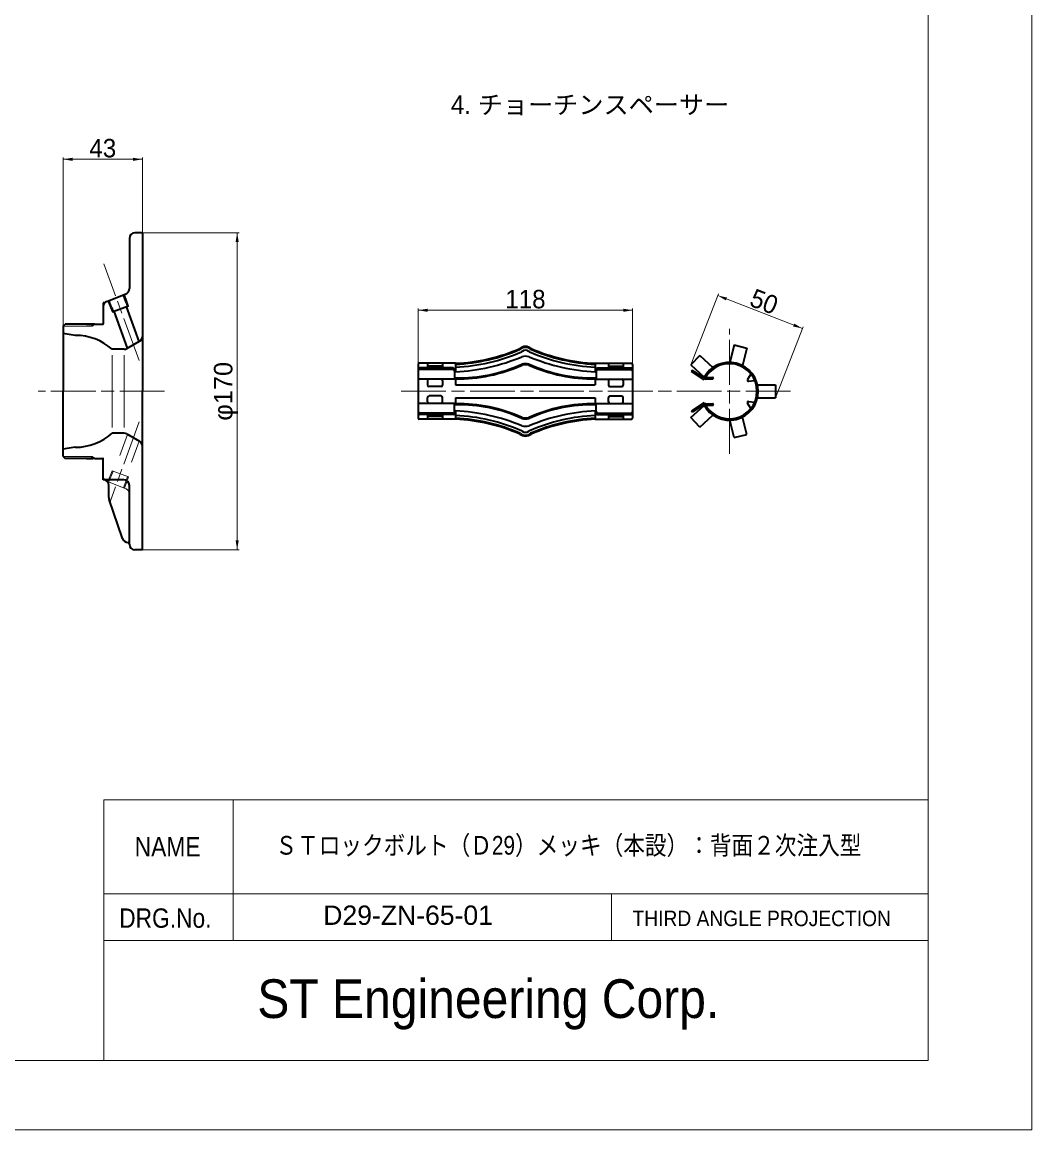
# Model space of a CAD drawing. Units: millimetres at full size, sheet at 1:2. Extents: x 2054 to 3736, y 1047 to 2235.
# Drawn here: x 3194 to 3736, y 1047 to 1641 of the extents above; entities that cross this region are included whole.
import ezdxf
from ezdxf.enums import TextEntityAlignment as Align

# ---------------------------------------------------------------- set-up
doc = ezdxf.new("R2010")
doc.units = ezdxf.units.MM
doc.header["$LTSCALE"] = 2
doc.linetypes.add('CHAIN', pattern=[18.5, 12, -1.5, 3.5, -1.5])
doc.linetypes.add('DASHED_SPACED', pattern=[12, 6, -6])
for name, color, linetype, lineweight in [('1外形線', 7, 'Continuous', 35), ('2細い実線', 3, 'Continuous', 20), ('3隠れ線', 2, 'DASHED_SPACED', 18), ('4中心線', 1, 'CHAIN', 18), ('6寸法線', 4, 'Continuous', 18), ('7 枠・タイトル', 7, 'Continuous', 13), ('Defpoints_2', 7, 'Continuous', 13)]:
    doc.layers.add(name, color=color, linetype=linetype, lineweight=lineweight)
doc.styles.add('ＭＳ Ｐゴシック', font='')
doc.styles.get('ＭＳ Ｐゴシック').set_extended_font_data('MS PGothic')

# ---------------------------------------------------------------- blocks, each defined once
blk = doc.blocks.new('filled_arrow')
at = {"color": 0, "linetype": 'Continuous', "lineweight": -2}
blk.add_solid([(7.5, 1.25), (0, 0), (7.5, -1.25)], dxfattribs=at)

msp = doc.modelspace()

# ---------------------------------------------------------------- linework, layer by layer
at = {"layer": '1外形線'}
for p, q in [((3258.788, 1528.53), (3254.788, 1528.53)), ((3258.788, 1528.53), (3255.788, 1528.53)), ((3258.788, 1528.53), (3258.788, 1443.53)), ((3251.788, 1525.53), (3251.788, 1498.59)), ((3237.788, 1491.03), (3237.788, 1479.73)), ((3238.646, 1491.03), (3237.788, 1491.03)), ((3239.762, 1491.749), (3249.814, 1495.771)), ((3242.238, 1488.425), (3240.751, 1492.144)), ((3250.054, 1491.27), (3248.717, 1495.332)), ((3250.054, 1491.27), (3250.751, 1489.15)), ((3242.238, 1488.425), (3243.066, 1486.353)), ((3242.52, 1486.155), (3251.297, 1489.349)), ((3250.864, 1466.651), (3243.62, 1486.555)), ((3257.019, 1470.205), (3250.197, 1488.949)), ((3216.288, 1478.53), (3217.288, 1479.53)), ((3233.188, 1479.53), (3217.288, 1479.53)), ((3228.788, 1479.53), (3232.188, 1479.53)), ((3231.788, 1479.53), (3231.788, 1478.53)), ((3233.188, 1479.53), (3237.588, 1479.53)), ((3216.288, 1478.53), (3216.288, 1443.53)), ((3222.788, 1473.53), (3216.288, 1474.53)), ((3250.484, 1466.432), (3257.288, 1470.36)), ((3576.332, 1468.394), (3573.991, 1459.028)), ((3576.332, 1468.394), (3583.123, 1466.696)), ((3248.984, 1466.03), (3242.631, 1466.03)), ((3461.606, 1466.13), (3461.507, 1466.072)), ((3462.506, 1464.93), (3462.11, 1464.699)), ((3466.502, 1464.699), (3466.106, 1464.93)), ((3467.105, 1466.072), (3467.006, 1466.13)), ((3557.804, 1462.805), (3553.084, 1457.636)), ((3557.804, 1462.805), (3564.933, 1456.296)), ((3583.123, 1466.696), (3580.782, 1457.33)), ((3406.806, 1458.03), (3406.806, 1429.03)), ((3426.806, 1458.53), (3407.306, 1458.53)), ((3425.455, 1456.03), (3407.606, 1456.03)), ((3411.806, 1458.53), (3411.806, 1456.03)), ((3419.806, 1457.03), (3411.806, 1457.03)), ((3419.806, 1458.53), (3419.806, 1456.03)), ((3426.806, 1458.03), (3426.806, 1454.038)), ((3426.806, 1458.03), (3426.806, 1455.23)), ((3426.89, 1456.532), (3426.806, 1456.528)), ((3501.806, 1458.53), (3521.306, 1458.53)), ((3501.806, 1458.03), (3501.806, 1454.038)), ((3502.606, 1456.03), (3521.006, 1456.03)), ((3508.806, 1458.53), (3508.806, 1456.03)), ((3508.806, 1457.03), (3516.806, 1457.03)), ((3516.806, 1458.53), (3516.806, 1456.03)), ((3521.806, 1458.03), (3521.806, 1429.03)), ((3553.084, 1457.636), (3560.213, 1451.127)), ((3426.806, 1450.03), (3406.806, 1450.03)), ((3425.374, 1455.23), (3407.606, 1455.23)), ((3419.006, 1450.03), (3412.606, 1450.03)), ((3426.268, 1455.23), (3426.268, 1450.03)), ((3426.806, 1455.23), (3426.806, 1454.038)), ((3426.806, 1450.73), (3426.806, 1450.03)), ((3426.806, 1450.03), (3426.806, 1447.03)), ((3501.806, 1450.73), (3501.806, 1450.03)), ((3501.806, 1450.03), (3521.806, 1450.03)), ((3501.806, 1450.03), (3501.806, 1447.03)), ((3502.344, 1455.23), (3502.344, 1450.03)), ((3502.606, 1455.23), (3521.006, 1455.23)), ((3509.606, 1450.03), (3516.006, 1450.03)), ((3553.78, 1454.719), (3553.396, 1454.133)), ((3560.245, 1449.642), (3553.396, 1454.133)), ((3559.963, 1450.664), (3553.78, 1454.719)), ((3560.935, 1450.281), (3564.78, 1450.273)), ((3560.936, 1450.981), (3564.781, 1450.973)), ((3585.288, 1452.766), (3583.51, 1449.823)), ((3216.288, 1408.53), (3216.288, 1443.53)), ((3258.788, 1358.53), (3258.788, 1443.53)), ((3411.806, 1449.23), (3411.806, 1446.83)), ((3419.006, 1446.03), (3412.606, 1446.03)), ((3419.806, 1449.23), (3419.806, 1446.83)), ((3426.806, 1447.03), (3501.806, 1447.03)), ((3508.806, 1449.23), (3508.806, 1446.83)), ((3509.606, 1446.03), (3516.006, 1446.03)), ((3516.806, 1449.23), (3516.806, 1446.83)), ((3584.009, 1448.968), (3587.341, 1449.329)), ((3588.824, 1447.03), (3598.478, 1447.03)), ((3598.478, 1447.03), (3598.478, 1440.03)), ((3411.806, 1437.83), (3411.806, 1440.23)), ((3419.006, 1441.03), (3412.606, 1441.03)), ((3419.806, 1437.83), (3419.806, 1440.23)), ((3426.806, 1440.03), (3501.806, 1440.03)), ((3426.806, 1440.03), (3426.806, 1436.33)), ((3501.806, 1440.03), (3501.806, 1436.33)), ((3508.806, 1437.83), (3508.806, 1440.23)), ((3509.606, 1441.03), (3516.006, 1441.03)), ((3516.806, 1437.83), (3516.806, 1440.23)), ((3584.009, 1438.092), (3587.341, 1437.731)), ((3588.824, 1440.03), (3598.478, 1440.03)), ((3426.806, 1437.03), (3406.806, 1437.03)), ((3425.423, 1431.83), (3407.606, 1431.83)), ((3419.006, 1437.03), (3412.606, 1437.03)), ((3426.268, 1431.83), (3426.268, 1437.03)), ((3426.806, 1433.022), (3426.806, 1429.03)), ((3501.806, 1437.03), (3521.806, 1437.03)), ((3501.806, 1433.022), (3501.806, 1429.03)), ((3502.344, 1431.83), (3502.344, 1437.03)), ((3502.606, 1431.83), (3521.006, 1431.83)), ((3509.606, 1437.03), (3516.006, 1437.03)), ((3553.084, 1429.424), (3560.213, 1435.933)), ((3560.245, 1437.418), (3553.396, 1432.927)), ((3553.78, 1432.341), (3553.396, 1432.927)), ((3559.963, 1436.396), (3553.78, 1432.341)), ((3560.935, 1436.779), (3564.78, 1436.787)), ((3560.936, 1436.079), (3564.781, 1436.087)), ((3585.288, 1434.294), (3583.51, 1437.237)), ((3426.806, 1428.53), (3407.306, 1428.53)), ((3425.553, 1431.03), (3407.606, 1431.03)), ((3411.806, 1431.03), (3411.806, 1428.53)), ((3419.806, 1430.03), (3411.806, 1430.03)), ((3419.806, 1431.03), (3419.806, 1428.53)), ((3501.806, 1428.53), (3521.306, 1428.53)), ((3502.606, 1431.03), (3521.006, 1431.03)), ((3508.806, 1431.03), (3508.806, 1428.53)), ((3508.806, 1430.03), (3516.806, 1430.03)), ((3516.806, 1431.03), (3516.806, 1428.53)), ((3557.804, 1424.255), (3553.084, 1429.424)), ((3557.804, 1424.255), (3564.933, 1430.764)), ((3576.332, 1418.666), (3573.991, 1428.032)), ((3583.123, 1420.364), (3580.782, 1429.73)), ((3248.984, 1421.03), (3242.631, 1421.03)), ((3250.484, 1420.628), (3257.288, 1416.7)), ((3462.506, 1422.13), (3462.11, 1422.361)), ((3466.502, 1422.361), (3466.106, 1422.13)), ((3576.332, 1418.666), (3583.123, 1420.364)), ((3222.788, 1413.53), (3216.288, 1412.53)), ((3216.288, 1408.53), (3217.288, 1407.53)), ((3231.788, 1407.53), (3231.788, 1408.53)), ((3233.188, 1407.53), (3217.288, 1407.53)), ((3228.788, 1407.53), (3232.188, 1407.53)), ((3233.188, 1407.53), (3237.588, 1407.53)), ((3237.788, 1396.03), (3237.788, 1407.33)), ((3248.788, 1396.03), (3237.788, 1396.03)), ((3248.788, 1396.03), (3237.788, 1396.03)), ((3240.788, 1386.527), (3240.788, 1393.03)), ((3240.788, 1386.527), (3240.788, 1393.03)), ((3251.788, 1361.53), (3251.788, 1393.03)), ((3248.096, 1364.563), (3240.948, 1385.56)), ((3248.096, 1364.563), (3240.948, 1385.56)), ((3258.788, 1358.53), (3254.788, 1358.53)), ((3258.788, 1358.53), (3255.788, 1358.53))]:
    msp.add_line(p, q, dxfattribs=at)
for centre, radius, start, end in [((3254.788, 1525.53), 3, 90, 180), ((3248.788, 1498.59), 3, 290, 0), ((3240.788, 1488.93), 3, 110, 180), ((3237.588, 1479.73), 0.2, 270, 0), ((3222.788, 1443.53), 30, 48.59038, 90), ((3255.788, 1472.958), 3, 300, 0), ((3464.306, 1462.53), 5, 53.1301, 126.8699), ((3464.306, 1462.53), 5, 53.1301, 126.8699), ((3248.984, 1469.03), 3, 270, 300), ((3422.763, 1554.357), 95.912, 272.416, 293.6945), ((3422.046, 1557.748), 103.82, 272.62782, 292.81684), ((3422.763, 1554.357), 96.412, 272.416, 293.6945), ((3422.763, 1554.357), 97.912, 272.416, 293.6945), ((3464.306, 1462.53), 4.5, 53.1301, 126.8699), ((3464.306, 1462.53), 4.5, 53.1301, 126.8699), ((3464.306, 1453.53), 8.754, 76.79325, 103.20675), ((3464.306, 1462.53), 3, 53.1301, 126.8699), ((3464.306, 1462.53), 3, 53.1301, 126.8699), ((3506.566, 1557.748), 103.82, 247.18316, 267.37218), ((3505.849, 1554.357), 97.912, 246.3055, 267.584), ((3505.849, 1554.357), 96.412, 246.3055, 267.584), ((3505.849, 1554.357), 95.912, 246.3055, 267.584), ((3407.306, 1458.03), 0.5, 90, 180), ((3407.606, 1455.23), 0.8, 90, 180), ((3425.468, 1455.23), 0.8, 0, 90), ((3428.309, 1533.03), 82.813, 268.95342, 294.39429), ((3428.309, 1533.03), 82.313, 268.95342, 294.39429), ((3464.354, 1448.608), 9.676, 78.35898, 102.2162), ((3464.354, 1448.608), 9.176, 78.35898, 102.2162), ((3464.306, 1453.53), 4.754, 76.79325, 103.20675), ((3500.303, 1533.03), 82.813, 245.60571, 271.04658), ((3500.303, 1533.03), 82.313, 245.60571, 271.04658), ((3503.144, 1455.23), 0.8, 90, 180), ((3521.006, 1455.23), 0.8, 0, 90), ((3521.306, 1458.03), 0.5, 0, 90), ((3573.724, 1443.53), 15.5, 207.40198, 152.59802), ((3573.724, 1443.53), 14.8, 204.39035, 155.60965), ((3407.606, 1454.43), 0.8, 90, 180), ((3412.606, 1449.23), 0.8, 90, 180), ((3419.006, 1449.23), 0.8, 0, 90), ((3425.468, 1454.43), 0.8, 0, 90), ((3503.144, 1454.43), 0.8, 90, 180), ((3509.606, 1449.23), 0.8, 90, 180), ((3516.006, 1449.23), 0.8, 0, 90), ((3521.006, 1454.43), 0.8, 0, 90), ((3564.781, 1450.623), 0.35, 269.75713, 90), ((3583.885, 1449.469), 0.516, 136.6958, 283.91413), ((3412.606, 1446.83), 0.8, 180, 270), ((3419.006, 1446.83), 0.8, 270, 0), ((3509.606, 1446.83), 0.8, 180, 270), ((3516.006, 1446.83), 0.8, 270, 0), ((3412.606, 1440.23), 0.8, 90, 180), ((3412.606, 1437.83), 0.8, 180, 270), ((3419.006, 1440.23), 0.8, 0, 90), ((3419.006, 1437.83), 0.8, 270, 0), ((3509.606, 1440.23), 0.8, 90, 180), ((3509.606, 1437.83), 0.8, 180, 270), ((3516.006, 1440.23), 0.8, 0, 90), ((3516.006, 1437.83), 0.8, 270, 0), ((3583.885, 1437.591), 0.516, 76.08587, 223.3042), ((3407.606, 1432.63), 0.8, 180, 270), ((3407.606, 1431.83), 0.8, 180, 270), ((3425.468, 1432.63), 0.8, 270, 0), ((3425.468, 1431.83), 0.8, 270, 0), ((3428.309, 1354.03), 82.813, 65.60571, 91.04658), ((3428.309, 1354.03), 82.313, 65.60571, 91.04658), ((3422.046, 1329.312), 103.82, 67.18316, 87.37218), ((3500.303, 1354.03), 82.813, 88.95342, 114.39429), ((3506.566, 1329.312), 103.82, 92.62782, 112.81684), ((3500.303, 1354.03), 82.313, 88.95342, 114.39429), ((3503.144, 1432.63), 0.8, 180, 270), ((3503.144, 1431.83), 0.8, 180, 270), ((3521.006, 1432.63), 0.8, 270, 0), ((3521.006, 1431.83), 0.8, 270, 0), ((3564.781, 1436.437), 0.35, 270, 90.24287), ((3407.306, 1429.03), 0.5, 180, 270), ((3422.763, 1332.703), 95.912, 66.3055, 87.584), ((3422.763, 1332.703), 96.412, 66.3055, 87.584), ((3422.763, 1332.703), 97.912, 66.3055, 87.584), ((3464.354, 1438.452), 9.676, 257.7838, 281.64102), ((3464.354, 1438.452), 9.176, 257.7838, 281.64102), ((3505.849, 1332.703), 97.912, 92.416, 113.6945), ((3505.849, 1332.703), 96.412, 92.416, 113.6945), ((3505.849, 1332.703), 95.912, 92.416, 113.6945), ((3521.306, 1429.03), 0.5, 270, 0), ((3222.788, 1443.53), 30, 270, 311.40962), ((3248.984, 1418.03), 3, 60, 90), ((3464.306, 1424.53), 5, 233.1301, 306.8699), ((3464.306, 1424.53), 4.5, 233.1301, 306.8699), ((3464.306, 1433.53), 8.754, 256.79325, 283.20675), ((3464.306, 1424.53), 3, 233.1301, 306.8699), ((3255.788, 1414.102), 3, 0, 60), ((3237.588, 1407.33), 0.2, 0, 90), ((3237.788, 1393.03), 3, 0, 90), ((3237.788, 1393.03), 3, 0, 90), ((3248.788, 1393.03), 3, 0, 90), ((3243.788, 1386.527), 3, 180, 198.79988), ((3243.788, 1386.527), 3, 180, 198.79988), ((3250.936, 1365.53), 3, 198.79988, 270), ((3250.936, 1365.53), 3, 198.79988, 270), ((3250.788, 1361.541), 1, 0, 81.50092), ((3254.788, 1361.53), 3, 180, 270)]:
    msp.add_arc(centre, radius, start, end, dxfattribs=at)
at = {"layer": '2細い実線'}
for p, q in [((3241.692, 1488.226), (3240.212, 1491.929)), ((3250.6, 1491.469), (3249.258, 1495.549)), ((3250.6, 1491.469), (3251.297, 1489.349)), ((3241.692, 1488.226), (3242.52, 1486.155)), ((3231.788, 1478.53), (3233.52, 1479.53)), ((3231.788, 1478.53), (3216.288, 1478.53)), ((3242.631, 1462.97), (3242.631, 1424.09)), ((3248.984, 1462.97), (3248.984, 1424.09)), ((3231.788, 1408.53), (3216.288, 1408.53)), ((3231.788, 1408.53), (3233.52, 1407.53))]:
    msp.add_line(p, q, dxfattribs=at)
at = {"layer": '3隠れ線'}
for p, q in [((3250.864, 1420.409), (3243.62, 1400.506)), ((3257.019, 1416.855), (3250.197, 1398.111)), ((3242.52, 1400.906), (3240.212, 1395.132)), ((3243.066, 1400.707), (3240.751, 1394.916)), ((3242.52, 1400.906), (3251.297, 1397.711)), ((3250.751, 1397.91), (3248.717, 1391.728)), ((3251.297, 1397.711), (3249.258, 1391.512)), ((3239.762, 1395.312), (3249.814, 1391.289))]:
    msp.add_line(p, q, dxfattribs=at)
for centre, start, end in [((3240.788, 1398.131), 180, 250), ((3248.788, 1388.47), 0, 70)]:
    msp.add_arc(centre, 3, start, end, dxfattribs=at)
at = {"layer": '4中心線'}
for p, q in [((3257.011, 1459.995), (3238.14, 1511.844)), ((3573.724, 1410.056), (3573.724, 1477.005)), ((3270.715, 1443.53), (3202.946, 1443.53)), ((3397.587, 1443.53), (3607.604, 1443.53)), ((3257.011, 1427.065), (3241.41, 1384.202))]:
    msp.add_line(p, q, dxfattribs=at)
at = {"layer": '6寸法線'}
for p, q in [((3216.288, 1478.593), (3216.288, 1568.924)), ((3258.788, 1528.593), (3258.788, 1568.924)), ((3216.288, 1567.924), (3258.788, 1567.924)), ((3258.85, 1528.53), (3310.638, 1528.53)), ((3309.638, 1528.53), (3309.638, 1358.53)), ((3553.106, 1457.694), (3567.878, 1495.781)), ((3567.516, 1494.849), (3612.91, 1477.243)), ((3406.806, 1458.093), (3406.806, 1487.965)), ((3406.806, 1486.965), (3521.806, 1486.965)), ((3521.806, 1458.093), (3521.806, 1487.965)), ((3598.5, 1440.088), (3613.272, 1478.175)), ((3258.85, 1358.53), (3310.638, 1358.53))]:
    msp.add_line(p, q, dxfattribs=at)
at = {"layer": '7 枠・タイトル'}
for p, q in [((3680.373, 2198.255), (3680.373, 1084.702)), ((3238.055, 1224.398), (3238.055, 1084.702)), ((3238.055, 1224.398), (3680.373, 1224.398)), ((3307.426, 1224.398), (3307.426, 1148.946)), ((3238.055, 1174.097), (3680.373, 1174.097)), ((3510.504, 1174.097), (3510.504, 1148.946)), ((3238.055, 1148.946), (3680.373, 1148.946)), ((3680.373, 1084.702), (2109.677, 1084.702))]:
    msp.add_line(p, q, dxfattribs=at)
at = {"layer": 'Defpoints_2'}
msp.add_lwpolyline([(2054.025, 1047.479), (3736.025, 1047.479), (3736.025, 2235.479), (2054.025, 2235.479)], close=True, dxfattribs=at)

# ---------------------------------------------------------------- block references
at = {"layer": '6寸法線', "xscale": 0.667, "yscale": 0.667}
for p in [(3216.288, 1567.924), (3406.806, 1486.965)]:
    msp.add_blockref('filled_arrow', p, dxfattribs=at)
for p, rotation in [((3258.788, 1567.924), 180), ((3309.638, 1528.53), 270), ((3567.516, 1494.849), 338.8), ((3521.806, 1486.965), 180), ((3612.91, 1477.243), 158.8), ((3309.638, 1358.53), 90)]:
    msp.add_blockref('filled_arrow', p, dxfattribs=dict(at, rotation=rotation))

# ---------------------------------------------------------------- texts
at = {"layer": '6寸法線', "style": 'ＭＳ Ｐゴシック'}
for s, p in [('43', (3237.538, 1573.924)), ('118', (3464.306, 1492.965))]:
    msp.add_text(s, height=9.897, dxfattribs=at).set_placement(p, align=Align.MIDDLE_CENTER)
msp.add_text('50', height=9.897, rotation=338.801, dxfattribs=at).set_placement((3592.383, 1491.64), align=Align.MIDDLE_CENTER)
at = {"layer": '6寸法線', "style": 'ＭＳ Ｐゴシック', "width": 1.05}
msp.add_text('φ170', height=9.897, rotation=90, dxfattribs=at).set_placement((3302.132, 1443.53), align=Align.MIDDLE_CENTER)
at = {"layer": '7 枠・タイトル', "style": 'ＭＳ Ｐゴシック'}
msp.add_text('4. チョーチンスペーサー', height=9.897, dxfattribs=at).set_placement((3424.292, 1589.283), align=Align.BOTTOM_LEFT)
for s, height, width, p in [('ＳＴロックボルト（Ｄ29）メッキ（本設）：背面２次注入型', 10.02, 0.85, (3330.151, 1192.054)), ('NAME', 10.37, 0.9, (3254.678, 1191.005)), ('DRG.No.', 10.37, 0.9, (3246.339, 1152.737)), ('D29-ZN-65-01', 10.37, 1.05, (3355.839, 1154.282)), ('THIRD ANGLE PROJECTION', 8.297, 0.95, (3521.755, 1154.226)), ('ST Engineering Corp.', 20.74, 0.95, (3320.449, 1101.233))]:
    msp.add_text(s, height=height, dxfattribs=dict(at, width=width)).set_placement(p, align=Align.BOTTOM_LEFT)

doc.saveas('drawing.dxf')
